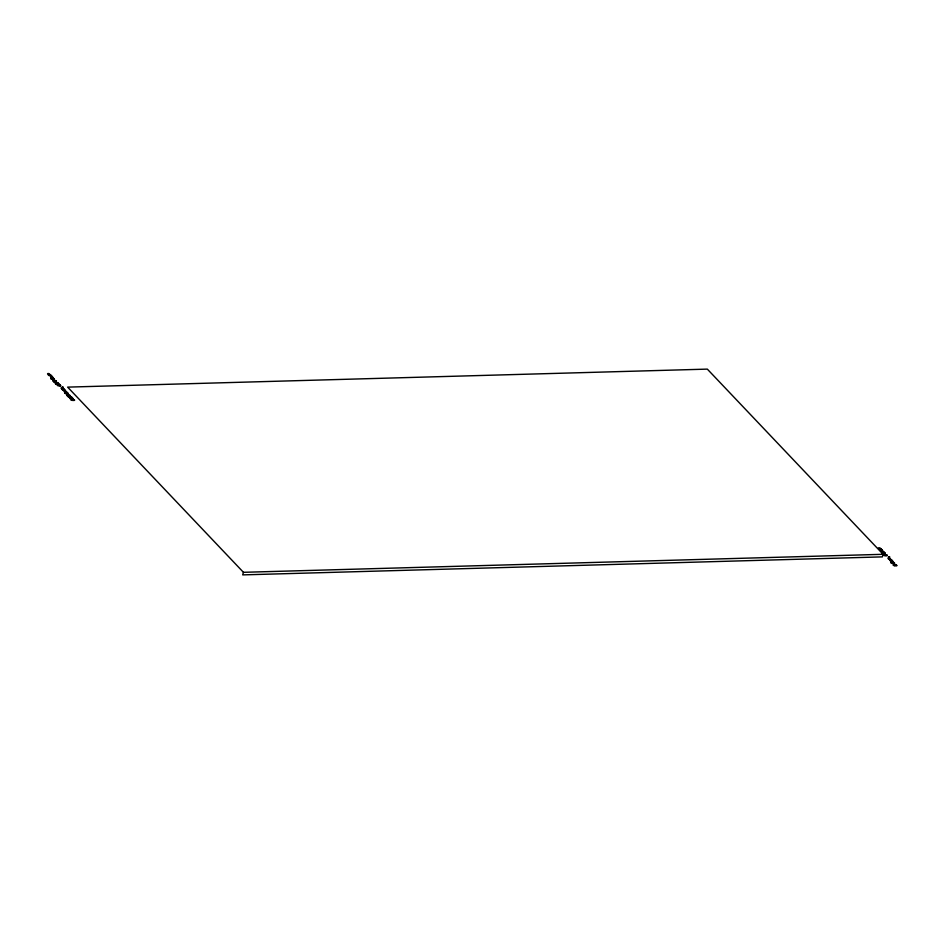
<?xml version="1.0" encoding="UTF-8"?>
<svg xmlns="http://www.w3.org/2000/svg" width="944" height="944" viewBox="0 0 944 944"><rect width="100%" height="100%" fill="white"/><g stroke="black" fill="none" stroke-linecap="round" stroke-linejoin="round"><path stroke-width="1.42" d="M243.446 572.312L242.691 574.884L882.38 556.877L883.124 554.305L707.327 369.116L67.649 387.123L243.446 572.312L883.124 554.305M62.269 389.624C66.399 388.786 65.561 391.123 64.286 391.146C68.298 391.017 64.239 391.241 65.053 391.949M64.511 391.984L67.248 392.362L64.499 391.984M63.531 388.515L61.431 388.244L64.239 389.188L62.245 389.058L62.811 389.589M879.796 549.337C878.593 547.237 885.602 551.249 880.658 550.564C884.894 551.06 881.873 550.741 882.038 551.697M891.466 559.78C886.569 560.193 891.584 558.128 891.891 560.347C886.18 560.83 896.21 560.465 891.561 561.727M891.584 559.839L889.826 560.158L891.407 561.751M889.319 559.367C892.34 557.644 884.988 557.078 889.165 559.379M48.97 375.004C51.991 373.281 44.616 372.715 48.805 375.028M51.2 377.364C50.327 376.656 54.516 376.432 50.445 376.562C49.147 375.865 54.032 375.96 50.327 374.969C45.89 376.42 50.705 373.576 51.047 377.388M879.643 549.349C876.74 548.039 879.218 546.694 881.236 548.936M881.885 551.709L880.28 550.446L881.944 549.75L879.253 549.373L881.295 549.078M62.646 389.612L61.065 388.019L63.46 388.373M64.888 391.972C62.257 389.919 66.564 390.25 62.257 389.624M55.366 382.119L55.554 382.792L53.761 381.942L58.268 382.898L55.366 382.119M56.805 383.63L57.006 384.314L55.212 383.429L56.062 384.232L57.631 384.527L57.903 383.606L59.708 384.409L56.805 383.63M50.882 378.178L51.944 379.264L54.28 379.134L52.876 378.06L50.882 378.178M53.041 380.456L54.103 381.541L56.439 381.411L55.035 380.338L53.041 380.456M64.723 392.763L65.785 393.849L68.121 393.719L66.717 392.645L64.723 392.763M66.882 395.04L67.956 396.126L70.281 395.996L68.877 394.922L66.882 395.04M881.72 552.511L882.782 553.597L885.118 553.455L883.714 552.393L881.72 552.511M883.879 554.777L884.941 555.874L887.277 555.733L885.873 554.671L883.879 554.777M891.242 562.541L892.304 563.627L894.641 563.497L893.236 562.423L891.242 562.541M893.402 564.819L894.464 565.904L896.8 565.763L895.396 564.701L893.402 564.819M71.473 396.917L69.691 397.046L71.473 396.917M54.115 378.627L50.929 378.721L54.115 378.627M56.274 380.904L53.088 380.998L56.274 380.904M67.956 393.211L64.77 393.306L67.956 393.211M70.116 395.489L66.93 395.583L70.116 395.489M884.953 552.948L881.767 553.054L884.953 552.948M887.112 555.225L883.926 555.332L887.112 555.225M894.475 562.99L891.289 563.084L894.475 562.99M896.635 565.267L893.449 565.362L896.635 565.267M62.292 387.064L63.165 387.276L62.292 387.064M888.811 556.842L889.673 557.043L888.811 556.842M74.175 399.796C65.525 399.725 77.019 401.306 74.175 399.796M54.764 379.453L54.764 379.453M68.605 394.037L68.605 394.037M885.602 553.774L885.602 553.774M895.124 563.816L895.124 563.816M57.631 384.963C55.271 385.553 62.906 387.005 60.168 384.904L59.319 384.763L60.617 385.801L57.631 384.963M70.045 398.026C67.626 398.592 75.343 400.067 72.57 397.967L71.72 397.825L73.018 398.864L70.045 398.026M69.856 396.338C69.832 398.344 65.207 395.312 70.788 397.66L71.638 396.928L69.856 396.338M52.793 377.281C47.294 377.458 55 378.225 52.793 377.281M883.631 551.615C878.144 551.792 885.85 552.547 883.631 551.615M893.154 561.645C887.714 561.81 895.313 562.624 893.154 561.645"/></g></svg>
